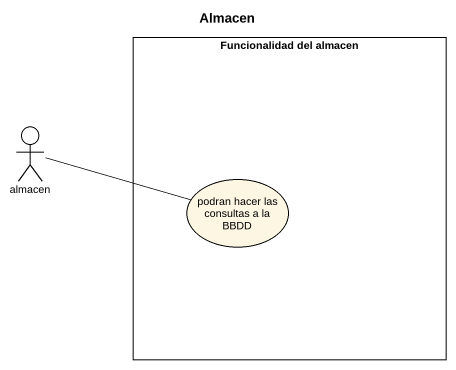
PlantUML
@startuml
title Almacen
rectangle "Funcionalidad del almacen" as Funcionalidad_del_almacen {
  usecase "podran hacer las consultas a la BBDD" as podran_hacer_las_consultas
}
actor almacen
almacen -right- podran_hacer_las_consultas
@enduml
